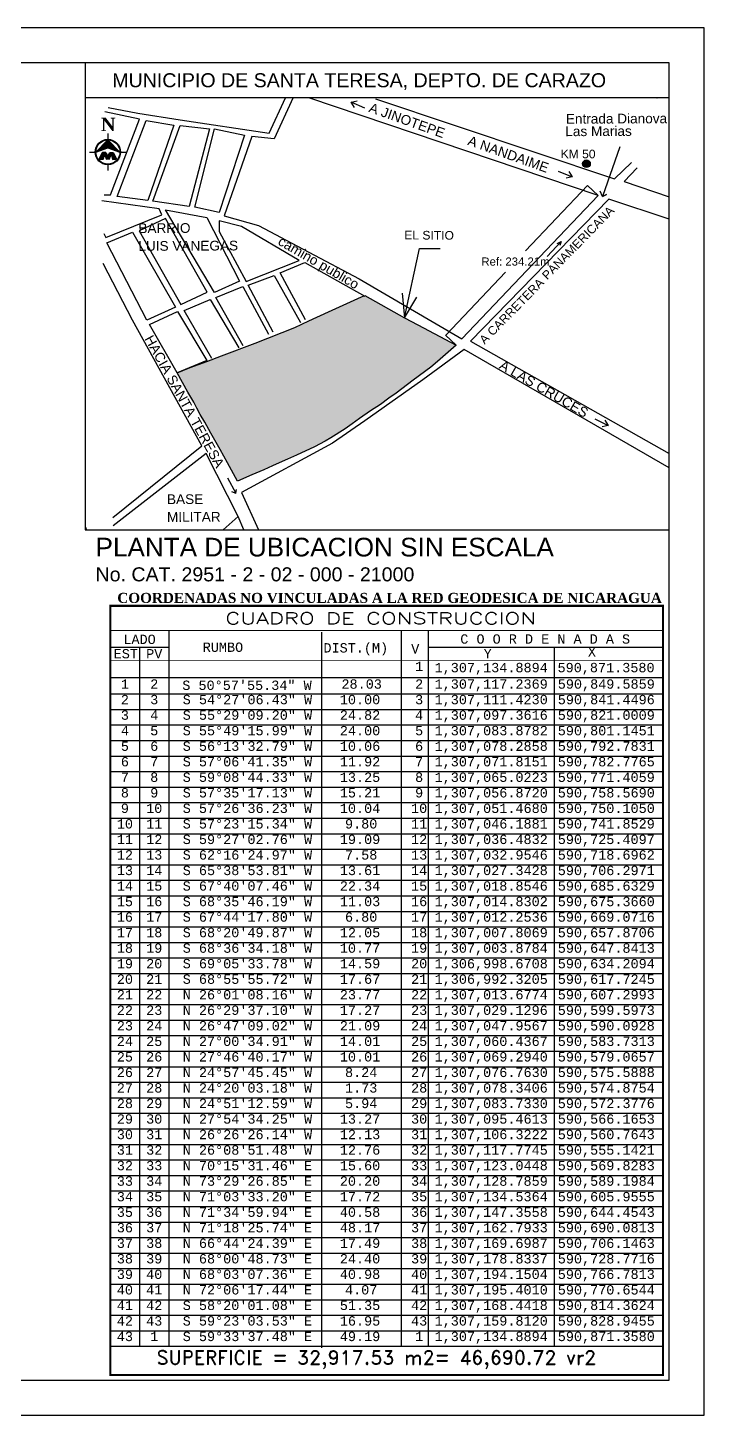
# Model space of a CAD drawing. Header units: millimetres. Extents: x 590482 to 595025, y 1306677 to 1308289.
# Drawn here: x 592781 to 593070, y 1307537 to 1308131 of the extents above; entities that cross this region are included whole.
import ezdxf
from ezdxf.enums import TextEntityAlignment as Align

# ---------------------------------------------------------------- set-up
doc = ezdxf.new("R2010")
doc.units = ezdxf.units.MM
doc.header["$PDMODE"] = 32
doc.header["$PDSIZE"] = 1.2
for name, color, linetype in [('0 - TEXTO', 5, 'Continuous'), ('2', 1, 'Continuous'), ('CVL_CUADCON', 1, 'Continuous'), ('CVL_CUADCON_LIN', 8, 'Continuous'), ('CVL_CUADCON_TIT', 1, 'Continuous'), ('CVL_CUADCON_TX', 2, 'Continuous'), ('NORTE', 1, 'Continuous'), ('POLIGONO PLANO', 1, 'Continuous'), ('TEXTO 2', 4, 'Continuous'), ('TEXTOS', 2, 'Continuous')]:
    doc.layers.add(name, color=color, linetype=linetype)
doc.styles.add('CRISTHIAM', font='timesbd.ttf', dxfattribs={"height": 0.428625})
doc.styles.add('CURVAS', font='arial.ttf', dxfattribs={"height": 1})
doc.styles.add('HUECA1', font='hueca1.shx')
doc.styles.add('MONOTXT4', font='monotxt4.shx')
doc.styles.add('PUNTOS PI', font='arial.ttf', dxfattribs={"height": 2})
doc.styles.add('ROTULOS PI', font='arial.ttf', dxfattribs={"height": 3.5})
doc.dimstyles.get("Standard").update_dxf_attribs({"dimtxt": 0.2, "dimasz": 0.02, "dimexe": 0.05, "dimexo": 0.0625, "dimgap": 0.09, "dimtad": 0, "dimtih": 1, "dimtoh": 1, "dimzin": 0, "dimdsep": 46, "dimtxsty": 'PUNTOS PI', "dimcen": 0.09, "dimaunit": 1, "dimadec": 3, "dimazin": 0, "dimtfac": 1, "dimtofl": 0, "dimtmove": 0, "dimatfit": 3, "dimfxl": 1, "dimtolj": 1, "dimtzin": 0, "dimarcsym": 0})

# ---------------------------------------------------------------- blocks, each defined once
blk = doc.blocks.new('*D109')
at = {"layer": 'CVL_CUADCON_TX', "color": 0, "lineweight": -2, "transparency": 16777216}
for p, q in [((593020.55, 1308063.14), (592993.98, 1308035.13)), ((593025.02, 1308058.93), (593020.53, 1308063.19)), ((592959.81, 1307999.11), (592985.35, 1308026.03)), ((592964.25, 1307994.87), (592959.76, 1307999.13))]:
    blk.add_line(p, q, dxfattribs=at)
at = {"layer": 'CVL_CUADCON_TX', "color": 0, "transparency": 16777216}
for points in [[(593020.55, 1308063.15), (593020.56, 1308063.14), (593020.57, 1308063.16)], [(592959.8, 1307999.11), (592959.81, 1307999.1), (592959.79, 1307999.09)]]:
    blk.add_solid(points, dxfattribs=at)
at = {"layer": 'Defpoints', "color": 0, "transparency": 16777216}
for p in [(593020.57, 1308063.16), (593025.07, 1308058.89), (592964.29, 1307994.82)]:
    blk.add_point(p, dxfattribs=at)
at = {"layer": 'CVL_CUADCON_TX', "color": 0, "transparency": 16777216, "insert": (592989.67, 1308030.58), "char_height": 2, "width": 28.5435, "attachment_point": 5, "style": 'PUNTOS PI'}
blk.add_mtext('\\A1;{\\H1.73945x;Ref: 234.21m}', dxfattribs=at)

msp = doc.modelspace()

# ---------------------------------------------------------------- hatches: boundary and pattern name
at = {"lineweight": 30}
h = msp.add_hatch(color=5, dxfattribs=at)
h.dxf.hatch_style = 1
h.paths.add_polyline_path([(592813.721, 1308076.833), (592813.738, 1308076.89), (592814.542, 1308074.632), (592815.745, 1308074.632), (592816.529, 1308076.833), (592817.218, 1308074.632), (592818.804, 1308074.632), (592817.366, 1308077.351), (592815.963, 1308077.351), (592815.143, 1308075.775), (592814.29, 1308077.351), (592812.921, 1308077.351), (592811.483, 1308074.632), (592813.069, 1308074.632)])
at = {"lineweight": 30, "true_color": 0x2424ff}
h = msp.add_hatch(color=160, dxfattribs=at)
h.dxf.hatch_style = 1
h.paths.add_polyline_path([(592813.752, 1308076.445), (592814.564, 1308074.295), (592815.752, 1308074.295), (592816.523, 1308076.44), (592817.231, 1308074.079), (592818.804, 1308074.079), (592818.804, 1308074.632), (592817.218, 1308074.632), (592816.529, 1308076.833), (592815.745, 1308074.632), (592814.542, 1308074.632), (592813.738, 1308076.89), (592813.069, 1308074.632), (592811.483, 1308074.632), (592811.483, 1308074.079), (592813.056, 1308074.079)])
at = {"layer": 'TEXTO 2', "true_color": 0x000000}
h = msp.add_hatch(color=18, dxfattribs=at)
h.dxf.hatch_style = 1
h.paths.add_polyline_path([(593021.714, 1308072.473, 1), (593018.411, 1308072.473, 1)])
at = {"layer": 'TEXTO 2', "true_color": 0x939598}
h = msp.add_hatch(color=252, dxfattribs=at)
h.dxf.hatch_style = 1
h.paths.add_polyline_path([(592953.363, 1307985.435), (592956.345, 1307987.774), (592964.291, 1307994.824), (592947.813, 1308003.545), (592942.146, 1308006.567), (592925.143, 1308016.038), (592923.697, 1308015.499), (592909.564, 1308009.059), (592901.152, 1308005.219), (592895.186, 1308002.334), (592878.17, 1307995.719), (592863.81, 1307990.217), (592857.562, 1307987.757), (592850.325, 1307985.257), (592844.853, 1307983.014), (592847.175, 1307978.773), (592849.403, 1307974.751), (592851.953, 1307970.416), (592852.99, 1307968.416), (592853.286, 1307967.831), (592854.729, 1307965.061), (592856.644, 1307961.786), (592859.263, 1307957.168), (592863.179, 1307950.2), (592866.356, 1307944.48), (592870.663, 1307936.569), (592876.798, 1307939.251), (592881.871, 1307941.453), (592885.602, 1307943.109), (592889.768, 1307944.982), (592892.108, 1307946.063), (592895.928, 1307947.76), (592903.608, 1307951.322), (592908.208, 1307953.656), (592910.691, 1307955.105), (592916.753, 1307959.057), (592919.788, 1307961.195), (592922.902, 1307963.384), (592927.625, 1307966.686), (592931.816, 1307969.45), (592935.495, 1307972.068), (592938.567, 1307974.327), (592945.858, 1307979.766)])
at = {"layer": 'TEXTOS'}
h = msp.add_hatch(color=7, dxfattribs=at)
h.dxf.hatch_style = 1
h.paths.add_polyline_path([(592815.16, 1308079.219), (592820.32, 1308077.465), (592815.168, 1308082.653), (592809.988, 1308077.483)])

# ---------------------------------------------------------------- linework, layer by layer
for p, q in [((592805.496, 1308115.694), (592805.496, 1307915.694)), ((593055.496, 1308100.694), (592805.496, 1308100.694)), ((592805.496, 1307915.694), (593055.496, 1307915.694))]:
    msp.add_line(p, q)
at = {"color": 5}
for p, q in [((592812.921, 1308077.351, -0.005), (592814.29, 1308077.351, -0.005)), ((592815.963, 1308077.351, -0.005), (592817.366, 1308077.351, -0.005)), ((592813.752, 1308076.445, -0.005), (592813.056, 1308074.079, -0.005)), ((592813.738, 1308076.89, -0.005), (592813.069, 1308074.632, -0.005)), ((592814.542, 1308074.632, -0.005), (592813.738, 1308076.89, -0.005)), ((592813.752, 1308076.445, -0.005), (592814.564, 1308074.295, -0.005)), ((592815.745, 1308074.632, -0.005), (592814.542, 1308074.632, -0.005)), ((592816.529, 1308076.833, -0.005), (592815.745, 1308074.632, -0.005)), ((592815.752, 1308074.295, -0.005), (592816.523, 1308076.44, -0.005)), ((592816.523, 1308076.44, -0.005), (592817.231, 1308074.079, -0.005)), ((592817.218, 1308074.632, -0.005), (592816.529, 1308076.833, -0.005))]:
    msp.add_line(p, q, dxfattribs=at)
for points in [[(593070.496, 1308130.694), (592229.496, 1308130.694), (592229.496, 1307536.694), (593070.496, 1307536.694)], [(593055.496, 1308115.694), (592244.496, 1308115.694), (592244.496, 1307551.694), (593055.496, 1307551.694)]]:
    msp.add_lwpolyline(points, close=True)
at = {"color": 5, "elevation": -0.005}
for points in [[(592814.29, 1308077.351), (592812.921, 1308077.351), (592811.483, 1308074.632), (592813.069, 1308074.632), (592813.738, 1308076.89), (592814.542, 1308074.632), (592815.745, 1308074.632)], [(592813.721, 1308076.833), (592813.069, 1308074.632), (592811.483, 1308074.632), (592812.921, 1308077.351), (592814.29, 1308077.351), (592815.143, 1308075.775), (592815.963, 1308077.351), (592817.366, 1308077.351), (592818.804, 1308074.632), (592817.218, 1308074.632), (592816.529, 1308076.833), (592815.745, 1308074.632), (592814.542, 1308074.632), (592813.738, 1308076.89)], [(592815.143, 1308075.775), (592815.963, 1308077.351)], [(592815.996, 1308077.351), (592817.366, 1308077.351), (592818.804, 1308074.632), (592817.218, 1308074.632)], [(592816.529, 1308076.833), (592815.745, 1308074.632), (592814.542, 1308074.632)]]:
    msp.add_lwpolyline(points, dxfattribs=at)
at = {"layer": '2', "color": 1, "linetype": 'Continuous'}
for p, q in [((593050.139, 1308100.694), (593050.145, 1308100.649)), ((593050.145, 1308100.649), (593050.347, 1308100.694)), ((592805.496, 1307917.124), (592805.999, 1307915.694))]:
    msp.add_line(p, q, dxfattribs=at)
at = {"layer": 'CVL_CUADCON', "color": 1, "linetype": 'Continuous', "const_width": 0.887, "flags": 128}
msp.add_lwpolyline([(592816.181, 1307883.198), (593052.81, 1307883.198), (593052.81, 1307553.883), (592816.181, 1307553.883)], close=True, dxfattribs=at)
at = {"layer": 'CVL_CUADCON', "color": 1, "linetype": 'Continuous', "const_width": 0.332, "flags": 128}
for points in [[(592816.181, 1307872.671), (593052.81, 1307872.671)], [(592816.181, 1307859.775), (593052.81, 1307859.775)], [(592816.181, 1307566.222), (593052.81, 1307566.222)]]:
    msp.add_lwpolyline(points, dxfattribs=at)
at = {"layer": 'CVL_CUADCON_LIN', "color": 8, "linetype": 'Continuous'}
for p, q in [((592841.293, 1307872.671), (592841.293, 1307566.222)), ((592906.636, 1307871.964), (592906.636, 1307565.515)), ((592940.788, 1307872.671), (592940.788, 1307566.222)), ((592952.323, 1307872.671), (592952.323, 1307566.222)), ((592816.181, 1307865.516), (592841.293, 1307865.516)), ((592828.727, 1307865.516), (592828.727, 1307566.222)), ((592952.323, 1307865.516), (593052.81, 1307865.516)), ((593006.253, 1307865.516), (593006.253, 1307566.222)), ((592816.181, 1307852.56), (593052.81, 1307852.56)), ((592816.181, 1307845.515), (593052.81, 1307845.515)), ((592816.181, 1307838.866), (593052.81, 1307838.866)), ((592816.181, 1307832.216), (593052.81, 1307832.216)), ((592816.181, 1307825.566), (593052.81, 1307825.566)), ((592816.181, 1307818.916), (593052.81, 1307818.916)), ((592816.181, 1307812.266), (593052.81, 1307812.266)), ((592816.181, 1307805.616), (593052.81, 1307805.616)), ((592816.181, 1307798.967), (593052.81, 1307798.967)), ((592816.181, 1307792.317), (593052.81, 1307792.317)), ((592816.181, 1307785.667), (593052.81, 1307785.667)), ((592816.181, 1307779.017), (593052.81, 1307779.017)), ((592816.181, 1307772.367), (593052.81, 1307772.367)), ((592816.181, 1307765.717), (593052.81, 1307765.717)), ((592816.181, 1307759.068), (593052.81, 1307759.068)), ((592816.181, 1307752.418), (593052.81, 1307752.418)), ((592816.181, 1307745.768), (593052.81, 1307745.768)), ((592816.181, 1307739.118), (593052.81, 1307739.118)), ((592816.181, 1307732.468), (593052.81, 1307732.468)), ((592816.181, 1307725.818), (593052.81, 1307725.818)), ((592816.181, 1307719.169), (593052.81, 1307719.169)), ((592816.181, 1307712.519), (593052.81, 1307712.519)), ((592816.181, 1307705.869), (593052.81, 1307705.869)), ((592816.181, 1307699.219), (593052.81, 1307699.219)), ((592816.181, 1307692.569), (593052.81, 1307692.569)), ((592816.181, 1307685.919), (593052.81, 1307685.919)), ((592816.181, 1307679.27), (593052.81, 1307679.27)), ((592816.181, 1307672.62), (593052.81, 1307672.62)), ((592816.181, 1307665.97), (593052.81, 1307665.97)), ((592816.181, 1307659.32), (593052.81, 1307659.32)), ((592816.181, 1307652.67), (593052.81, 1307652.67)), ((592816.181, 1307646.02), (593052.81, 1307646.02)), ((592816.181, 1307639.371), (593052.81, 1307639.371)), ((592816.181, 1307632.721), (593052.81, 1307632.721)), ((592816.181, 1307626.071), (593052.81, 1307626.071)), ((592816.181, 1307619.421), (593052.81, 1307619.421)), ((592816.181, 1307612.771), (593052.81, 1307612.771)), ((592816.181, 1307606.121), (593052.81, 1307606.121)), ((592816.181, 1307599.472), (593052.81, 1307599.472)), ((592816.181, 1307592.822), (593052.81, 1307592.822)), ((592816.181, 1307586.172), (593052.81, 1307586.172)), ((592816.181, 1307579.522), (593052.81, 1307579.522)), ((592816.181, 1307572.872), (593052.81, 1307572.872)), ((592816.181, 1307566.222), (593052.81, 1307566.222))]:
    msp.add_line(p, q, dxfattribs=at)
at = {"layer": 'CVL_CUADCON_TIT'}
for p, q in [((592816.181, 1307883.198), (593052.81, 1307883.198)), ((592816.181, 1307553.883), (593052.81, 1307553.883))]:
    msp.add_line(p, q, dxfattribs=at)
at = {"layer": 'CVL_CUADCON_TX'}
for points in [[(592920.711, 1308096.517), (592919.352, 1308098.826), (592921.864, 1308099.355)], [(592925.23, 1308096.321), (592919.352, 1308098.826)], [(593008.018, 1308069.346), (593013.886, 1308066.819)], [(593012.536, 1308069.133), (593013.886, 1308066.819), (593011.372, 1308066.299)], [(592942.146, 1308006.567), (592948.533, 1308036.215), (592957.417, 1308036.215)], [(593003.172, 1308032.796), (593009.195, 1308039.169)], [(593007.462, 1308038.302), (593009.195, 1308039.169), (593008.621, 1308037.411)], [(592941.156, 1308017.005), (592942.146, 1308006.567), (592947.4, 1308015.382)], [(593023.653, 1307963.204), (593029.328, 1307960.388)], [(593027.979, 1307962.702), (593029.328, 1307960.388), (593026.814, 1307959.868)], [(592866.386, 1307937.955), (592869.969, 1307931.395)], [(592868.06, 1307932.179), (592869.969, 1307931.395), (592870.207, 1307933.07)]]:
    msp.add_lwpolyline(points, dxfattribs=at)
at = {"layer": 'NORTE', "color": 0}
for p, q in [((592815.159, 1308085.396, -0.01), (592815.159, 1308082.92, -0.006)), ((592807.326, 1308077.483, -0.005), (592809.722, 1308077.483, -0.005)), ((592820.596, 1308077.483, -0.005), (592822.991, 1308077.483, -0.005)), ((592815.159, 1308072.046, -0.005), (592815.159, 1308069.571, -0.001))]:
    msp.add_line(p, q, dxfattribs=at)
msp.add_circle((592815.159, 1308077.483, -0.005), 5.17, dxfattribs=at)
at = {"layer": 'POLIGONO PLANO'}
for points in [[(592815.238, 1308096.606), (592828.045, 1308094.059), (592846.07, 1308091.273), (592884.23, 1308085.564), (592891.226, 1308100.694)], [(592894.48, 1308100.773), (592886.352, 1308083.209), (592876.818, 1308084.185), (592864.942, 1308050.206), (592879.701, 1308046.023), (592922.735, 1308023.159), (592966.7, 1307997.559), (593025.066, 1308058.891), (592901.244, 1308100.694)], [(592929.783, 1308100.313), (593032.068, 1308066.023), (593039.35, 1308073.039)], [(592813.598, 1308059.111), (592816.331, 1308059.111), (592828.773, 1308091.503), (592813.91, 1308094.692)], [(592831.547, 1308091.012), (592843.35, 1308088.973), (592832.255, 1308056.738), (592819.09, 1308058.456), (592831.547, 1308091.012)], [(592846.057, 1308088.803), (592858.675, 1308087.408), (592849.923, 1308054.179), (592834.48, 1308056.445), (592846.057, 1308088.803)], [(592860.784, 1308087.418), (592873.675, 1308084.638), (592862.814, 1308051.566), (592852.324, 1308053.883), (592860.784, 1308087.418)], [(593041.8, 1308070.732), (593036.265, 1308064.821), (593055.496, 1308058.301)], [(592813.364, 1308042.554), (592814.294, 1308040.949), (592838.196, 1308050.66), (592837.192, 1308053.132), (592812.641, 1308056.599)], [(593055.496, 1308048.781), (593029.627, 1308057.285), (592970.37, 1307996.586), (593055.496, 1307948.438)], [(592846.357, 1308012.161), (592857.719, 1308017.509), (592839.797, 1308048.988), (592828.604, 1308043.814), (592846.357, 1308012.161)], [(592871.528, 1308022.268), (592860.836, 1308017.348), (592839.804, 1308052.724), (592857.543, 1308049.511), (592871.528, 1308022.268)], [(592874.378, 1308022.098), (592897.07, 1308031.062), (592872.328, 1308045.649), (592862.801, 1308048.091), (592862.801, 1308043.483), (592874.378, 1308022.098)], [(592814.769, 1308038.604), (592825.637, 1308043.153), (592844.046, 1308011.129), (592831.864, 1308005.447), (592814.769, 1308038.604)], [(592817.223, 1307920.987), (592855.337, 1307951.664), (592825.767, 1308005.447), (592813.084, 1308029.775)], [(592899.829, 1308005.636), (592888.864, 1308025.787), (592899.516, 1308030.222), (592925.228, 1308015.825)], [(592885.942, 1308000.304), (592875.191, 1308020.433), (592886.391, 1308024.651), (592897.675, 1308004.559)], [(592873.129, 1307994.559), (592861.408, 1308015.161), (592872.875, 1308019.857), (592883.996, 1307999.586)], [(592859.664, 1307989.145), (592847.762, 1308009.696), (592859.014, 1308014.389), (592871.183, 1307993.706)], [(592844.853, 1307983.014), (592832.925, 1308003.653), (592844.912, 1308009.186), (592857.504, 1307988.226), (592844.853, 1307983.014)], [(593055.496, 1307942.285), (592967.67, 1307992.976), (592950.06, 1307979.97), (592925.202, 1307962.359), (592911.282, 1307952.844), (592872.38, 1307931.761), (592879.658, 1307915.694)], [(592873.367, 1307915.694), (592870.922, 1307921.408), (592857.289, 1307948.437), (592817.45, 1307917.433)], [(592870.922, 1307921.408), (592864.591, 1307915.694)]]:
    msp.add_lwpolyline(points, dxfattribs=at)
msp.add_lwpolyline([(592964.291, 1307994.824), (592956.345, 1307987.774), (592953.363, 1307985.435), (592945.858, 1307979.766), (592938.567, 1307974.327), (592935.495, 1307972.068), (592931.816, 1307969.45), (592927.625, 1307966.686), (592922.902, 1307963.384), (592919.788, 1307961.195), (592916.753, 1307959.057), (592910.691, 1307955.105), (592908.208, 1307953.656), (592903.608, 1307951.322), (592895.928, 1307947.76), (592892.108, 1307946.063), (592889.768, 1307944.982), (592885.602, 1307943.109), (592881.871, 1307941.453), (592876.798, 1307939.251), (592870.663, 1307936.569), (592866.356, 1307944.48), (592863.179, 1307950.2), (592859.263, 1307957.168), (592856.644, 1307961.786), (592854.729, 1307965.061), (592853.286, 1307967.831), (592852.99, 1307968.416), (592851.953, 1307970.416), (592849.403, 1307974.751), (592847.175, 1307978.773), (592844.853, 1307983.014), (592850.325, 1307985.257), (592857.562, 1307987.757), (592863.81, 1307990.217), (592878.17, 1307995.719), (592895.186, 1308002.334), (592901.152, 1308005.219), (592909.564, 1308009.059), (592923.697, 1308015.499), (592925.143, 1308016.038), (592942.146, 1308006.567), (592947.813, 1308003.545)], close=True, dxfattribs=at)
at = {"layer": 'TEXTO 2', "color": 2}
msp.add_lwpolyline([(593034.418, 1308079.698), (593026.885, 1308058.463), (593028.605, 1308059.348), (593026.885, 1308058.463), (593025.991, 1308060.699)], dxfattribs=at)
msp.add_circle((593020.063, 1308072.473), 1.651, dxfattribs=at)
at = {"layer": 'TEXTOS', "color": 7}
msp.add_lwpolyline([(592815.168, 1308082.653), (592809.988, 1308077.483), (592815.16, 1308079.219), (592820.32, 1308077.465), (592815.168, 1308082.653)], dxfattribs=at)
for points in [[(592815.167, 1308082.479), (592810.448, 1308077.768), (592815.16, 1308079.35), (592819.862, 1308077.751)], [(592815.167, 1308082.304), (592810.908, 1308078.053), (592815.161, 1308079.48), (592819.404, 1308078.037)], [(592815.166, 1308082.129), (592811.368, 1308078.337), (592815.161, 1308079.61), (592818.946, 1308078.323)], [(592815.166, 1308081.954), (592811.827, 1308078.622), (592815.161, 1308079.74), (592818.487, 1308078.61)], [(592815.166, 1308081.779), (592812.287, 1308078.906), (592815.161, 1308079.871), (592818.029, 1308078.896)], [(592815.165, 1308081.605), (592812.747, 1308079.191), (592815.162, 1308080.001), (592817.571, 1308079.182)], [(592815.165, 1308081.43), (592813.207, 1308079.475), (592815.162, 1308080.131), (592817.113, 1308079.468)], [(592815.164, 1308081.255), (592813.666, 1308079.76), (592815.162, 1308080.262), (592816.655, 1308079.754)], [(592815.164, 1308081.08), (592814.126, 1308080.044), (592815.162, 1308080.392), (592816.197, 1308080.04)], [(592815.164, 1308080.905), (592814.586, 1308080.329), (592815.163, 1308080.522), (592815.739, 1308080.326)], [(592815.163, 1308080.793), (592814.882, 1308080.512), (592815.163, 1308080.606), (592815.444, 1308080.511)]]:
    msp.add_lwpolyline(points, close=True, dxfattribs=at)
at = {"layer": 'TEXTOS', "color": 0}
msp.add_circle((592815.159, 1308077.483, -0.005), 5.437, dxfattribs=at)

# ---------------------------------------------------------------- texts
at = {"style": 'ROTULOS PI'}
for s, height, p in [('MUNICIPIO DE SANTA TERESA, DEPTO. DE CARAZO', 6, (592817.044, 1308105.227)), ('PLANTA DE UBICACION SIN ESCALA', 8, (592809.889, 1307904.35)), ('No. CAT. 2951 - 2 - 02 - 000 - 21000', 6, (592809.877, 1307893.696))]:
    msp.add_text(s, height=height, dxfattribs=at).set_placement(p)
at = {"layer": '0 - TEXTO', "color": 7, "transparency": 33554687, "style": 'CRISTHIAM'}
msp.add_text('N', height=5.765, dxfattribs=at).set_placement((592812.15, 1308086.431, -0.017))
at = {"layer": '0 - TEXTO', "transparency": 33554687, "style": 'CRISTHIAM'}
msp.add_text('COORDENADAS NO VINCULADAS A LA RED GEODESICA DE NICARAGUA', height=4.30706, dxfattribs=at).set_placement((592935.771, 1307884.461), align=Align.CENTER)
at = {"layer": 'CVL_CUADCON_TIT', "color": 1, "style": 'HUECA1', "width": 1.169478}
msp.add_text('CUADRO DE CONSTRUCCION', height=5, dxfattribs=at).set_placement((592865.483, 1307875.352), (592998.419, 1307875.352), align=Align.FIT)
at = {"layer": 'CVL_CUADCON_TIT', "color": 1, "style": 'MONOTXT4'}
for s, p in [('LADO', (592828.727, 1307866.866)), ('C O O R D E N A D A S', (593002.401, 1307867.014)), ('EST', (592822.85, 1307860.727)), ('PV', (592835.023, 1307860.699)), ('Y', (592977.782, 1307860.759)), ('X', (593022.41, 1307861.466))]:
    msp.add_text(s, height=4, dxfattribs=at).set_placement(p, align=Align.CENTER)
at = {"layer": 'CVL_CUADCON_TIT', "color": 1}
for s, height, style, p in [('RUMBO', 4, 'MONOTXT4', (592864.437, 1307865.509)), ('DIST.(M)', 4, 'MONOTXT4', (592921.31, 1307864.802)), ('V', 4, 'MONOTXT4', (592946.766, 1307864.802)), ('SUPERFICIE = 32,917.53 m2= 46,690.72 vr2', 6, 'HUECA1', (592930.111, 1307560.532))]:
    msp.add_text(s, height=height, dxfattribs=dict(at, style=style)).set_placement(p, align=Align.MIDDLE)
at = {"layer": 'CVL_CUADCON_TX', "style": 'CURVAS'}
for s, height, rotation, p in [('A JINOTEPE', 4.1667, 340.417117, (592926.549, 1308094.785)), ('Entrada Dianova', 4.16667, 0.259435, (593011.25, 1308089.608)), ('A NANDAIME', 4.1667, 340.417117, (592968.866, 1308080.672)), ('Las Marias', 4.1667, 0.259435, (593011.015, 1308084.276)), ('KM 50', 3.7, 359.645889, (593009.009, 1308074.875)), ('PANAMERICANA', 3.7, 45.533498, (593003.291, 1308022.551)), ('BARRIO ', 4.1667, 0.259435, (592828.234, 1308042.788)), ('EL SITIO', 3.7, 359.645889, (592942.064, 1308040.085)), ('LUIS VANEGAS', 4.16667, 0.259435, (592828.234, 1308035.181)), ('camino publico', 4.16667, 329.855872, (592887.586, 1308038.091)), ('A CARRETERA ', 3.7, 45.533498, (592976.451, 1307994.981)), ('HACIA SANTA TERESA', 4.16667, 298.967787, (592830.739, 1307997.586)), ('A LAS CRUCES', 4.16667, 329.855872, (592982.346, 1307985.031)), ('BASE', 4.1667, 0.259435, (592840.474, 1307926.753)), ('MILITAR', 4.1667, 0.259435, (592840.474, 1307919.146))]:
    msp.add_text(s, height=height, rotation=rotation, dxfattribs=at).set_placement(p)
at = {"layer": 'CVL_CUADCON_TX', "color": 2, "style": 'MONOTXT4'}
for s, p in [('1', (592948.427, 1307855.33)), ('1', (592822.454, 1307847.732)), ('2', (592835.01, 1307847.732)), ('2', (592948.427, 1307847.732)), ('2', (592822.454, 1307841.082)), ('3', (592835.01, 1307841.082)), ('3', (592948.427, 1307841.082)), ('3', (592822.454, 1307834.432)), ('4', (592835.01, 1307834.432)), ('4', (592948.427, 1307834.432)), ('4', (592822.454, 1307827.782)), ('5', (592835.01, 1307827.782)), ('5', (592948.427, 1307827.782)), ('5', (592822.454, 1307821.133)), ('6', (592835.01, 1307821.133)), ('6', (592948.427, 1307821.133)), ('6', (592822.454, 1307814.483)), ('7', (592835.01, 1307814.483)), ('7', (592948.427, 1307814.483)), ('7', (592822.454, 1307807.833)), ('8', (592835.01, 1307807.833)), ('8', (592948.427, 1307807.833)), ('8', (592822.454, 1307801.183)), ('9', (592835.01, 1307801.183)), ('9', (592948.427, 1307801.183)), ('9', (592822.454, 1307794.533)), ('10', (592835.01, 1307794.533)), ('10', (592948.427, 1307794.533)), ('10', (592822.454, 1307787.883)), ('11', (592835.01, 1307787.883)), ('11', (592948.427, 1307787.883)), ('11', (592822.454, 1307781.234)), ('12', (592835.01, 1307781.234)), ('12', (592948.427, 1307781.234)), ('12', (592822.454, 1307774.584)), ('13', (592835.01, 1307774.584)), ('13', (592948.427, 1307774.584)), ('13', (592822.454, 1307767.934)), ('14', (592835.01, 1307767.934)), ('14', (592948.427, 1307767.934)), ('14', (592822.454, 1307761.284)), ('15', (592835.01, 1307761.284)), ('15', (592948.427, 1307761.284)), ('15', (592822.454, 1307754.634)), ('16', (592835.01, 1307754.634)), ('16', (592948.427, 1307754.634)), ('16', (592822.454, 1307747.984)), ('17', (592835.01, 1307747.984)), ('17', (592948.427, 1307747.984)), ('17', (592822.454, 1307741.335)), ('18', (592835.01, 1307741.335)), ('18', (592948.427, 1307741.335)), ('18', (592822.454, 1307734.685)), ('19', (592835.01, 1307734.685)), ('19', (592948.427, 1307734.685)), ('19', (592822.454, 1307728.035)), ('20', (592835.01, 1307728.035)), ('20', (592948.427, 1307728.035)), ('20', (592822.454, 1307721.385)), ('21', (592835.01, 1307721.385)), ('21', (592948.427, 1307721.385)), ('21', (592822.454, 1307714.735)), ('22', (592835.01, 1307714.735)), ('22', (592948.427, 1307714.735)), ('22', (592822.454, 1307708.086)), ('23', (592835.01, 1307708.086)), ('23', (592948.427, 1307708.086)), ('23', (592822.454, 1307701.436)), ('24', (592835.01, 1307701.436)), ('24', (592948.427, 1307701.436)), ('24', (592822.454, 1307694.786)), ('25', (592835.01, 1307694.786)), ('25', (592948.427, 1307694.786)), ('25', (592822.454, 1307688.136)), ('26', (592835.01, 1307688.136)), ('26', (592948.427, 1307688.136)), ('26', (592822.454, 1307681.486)), ('27', (592835.01, 1307681.486)), ('27', (592948.427, 1307681.486)), ('27', (592822.454, 1307674.836)), ('28', (592835.01, 1307674.836)), ('28', (592948.427, 1307674.836)), ('28', (592822.454, 1307668.187)), ('29', (592835.01, 1307668.187)), ('29', (592948.427, 1307668.187)), ('29', (592822.454, 1307661.537)), ('30', (592835.01, 1307661.537)), ('30', (592948.427, 1307661.537)), ('30', (592822.454, 1307654.887)), ('31', (592835.01, 1307654.887)), ('31', (592948.427, 1307654.887)), ('31', (592822.454, 1307648.237)), ('32', (592835.01, 1307648.237)), ('32', (592948.427, 1307648.237)), ('32', (592822.454, 1307641.587)), ('33', (592835.01, 1307641.587)), ('33', (592948.427, 1307641.587)), ('33', (592822.454, 1307634.937)), ('34', (592835.01, 1307634.937)), ('34', (592948.427, 1307634.937)), ('34', (592822.454, 1307628.288)), ('35', (592835.01, 1307628.288)), ('35', (592948.427, 1307628.288)), ('35', (592822.454, 1307621.638)), ('36', (592835.01, 1307621.638)), ('36', (592948.427, 1307621.638)), ('36', (592822.454, 1307614.988)), ('37', (592835.01, 1307614.988)), ('37', (592948.427, 1307614.988)), ('37', (592822.454, 1307608.338)), ('38', (592835.01, 1307608.338)), ('38', (592948.427, 1307608.338)), ('38', (592822.454, 1307601.688)), ('39', (592835.01, 1307601.688)), ('39', (592948.427, 1307601.688)), ('39', (592822.454, 1307595.038)), ('40', (592835.01, 1307595.038)), ('40', (592948.427, 1307595.038)), ('40', (592822.454, 1307588.389)), ('41', (592835.01, 1307588.389)), ('41', (592948.427, 1307588.389)), ('41', (592822.454, 1307581.739)), ('42', (592835.01, 1307581.739)), ('42', (592948.427, 1307581.739)), ('42', (592822.454, 1307575.089)), ('43', (592835.01, 1307575.089)), ('43', (592948.427, 1307575.089)), ('43', (592822.454, 1307568.439)), ('1', (592835.01, 1307568.439)), ('1', (592948.427, 1307568.439))]:
    msp.add_text(s, height=4, dxfattribs=at).set_placement(p, align=Align.CENTER)
for s, p in [('1,307,134.8894', (592955.042, 1307854.776)), ('590,871.3580', (593007.69, 1307854.776)), ('S 50%%d57\'55.34" W', (592847.034, 1307847.207)), ('28.03', (592915.162, 1307847.732)), ('1,307,117.2369', (592955.042, 1307847.732)), ('590,849.5859', (593007.783, 1307847.732)), ('S 54%%d27\'06.43" W', (592847.217, 1307841.082)), ('10.00', (592914.471, 1307841.082)), ('1,307,111.4230', (592955.042, 1307841.082)), ('590,841.4496', (593007.783, 1307841.082)), ('S 55%%d29\'09.20" W', (592847.217, 1307834.432)), ('24.82', (592914.471, 1307834.432)), ('1,307,097.3616', (592955.042, 1307834.432)), ('590,821.0009', (593007.783, 1307834.432)), ('S 55%%d49\'15.99" W', (592847.217, 1307827.782)), ('24.00', (592914.471, 1307827.782)), ('1,307,083.8782', (592955.042, 1307827.782)), ('590,801.1451', (593007.783, 1307827.782)), ('S 56%%d13\'32.79" W', (592847.217, 1307821.133)), ('10.06', (592914.471, 1307821.133)), ('1,307,078.2858', (592955.042, 1307821.133)), ('590,792.7831', (593007.783, 1307821.133)), ('S 57%%d06\'41.35" W', (592847.217, 1307814.483)), ('11.92', (592914.471, 1307814.483)), ('1,307,071.8151', (592955.042, 1307814.483)), ('590,782.7765', (593007.783, 1307814.483)), ('S 59%%d08\'44.33" W', (592847.217, 1307807.833)), ('13.25', (592914.471, 1307807.833)), ('1,307,065.0223', (592955.042, 1307807.833)), ('590,771.4059', (593007.783, 1307807.833)), ('S 57%%d35\'17.13" W', (592847.217, 1307801.183)), ('15.21', (592914.471, 1307801.183)), ('1,307,056.8720', (592955.042, 1307801.183)), ('590,758.5690', (593007.783, 1307801.183)), ('S 57%%d26\'36.23" W', (592847.217, 1307794.533)), ('10.04', (592914.471, 1307794.533)), ('1,307,051.4680', (592955.042, 1307794.533)), ('590,750.1050', (593007.783, 1307794.533)), ('S 57%%d23\'15.34" W', (592847.217, 1307787.883)), ('9.80', (592916.688, 1307787.883)), ('1,307,046.1881', (592955.042, 1307787.883)), ('590,741.8529', (593007.783, 1307787.883)), ('S 59%%d27\'02.76" W', (592847.217, 1307781.234)), ('19.09', (592914.471, 1307781.234)), ('1,307,036.4832', (592955.042, 1307781.234)), ('590,725.4097', (593007.783, 1307781.234)), ('S 62%%d16\'24.97" W', (592847.217, 1307774.584)), ('7.58', (592916.688, 1307774.584)), ('1,307,032.9546', (592955.042, 1307774.584)), ('590,718.6962', (593007.783, 1307774.584)), ('S 65%%d38\'53.81" W', (592847.217, 1307767.934)), ('13.61', (592914.471, 1307767.934)), ('1,307,027.3428', (592955.042, 1307767.934)), ('590,706.2971', (593007.783, 1307767.934)), ('S 67%%d40\'07.46" W', (592847.217, 1307761.284)), ('22.34', (592914.471, 1307761.284)), ('1,307,018.8546', (592955.042, 1307761.284)), ('590,685.6329', (593007.783, 1307761.284)), ('S 68%%d35\'46.19" W', (592847.217, 1307754.634)), ('11.03', (592914.471, 1307754.634)), ('1,307,014.8302', (592955.042, 1307754.634)), ('590,675.3660', (593007.783, 1307754.634)), ('S 67%%d44\'17.80" W', (592847.217, 1307747.984)), ('6.80', (592916.688, 1307747.984)), ('1,307,012.2536', (592955.042, 1307747.984)), ('590,669.0716', (593007.783, 1307747.984)), ('S 68%%d20\'49.87" W', (592847.217, 1307741.335)), ('12.05', (592914.471, 1307741.335)), ('1,307,007.8069', (592955.042, 1307741.335)), ('590,657.8706', (593007.783, 1307741.335)), ('S 68%%d36\'34.18" W', (592847.217, 1307734.685)), ('10.77', (592914.471, 1307734.685)), ('1,307,003.8784', (592955.042, 1307734.685)), ('590,647.8413', (593007.783, 1307734.685)), ('S 69%%d05\'33.78" W', (592847.217, 1307728.035)), ('14.59', (592914.471, 1307728.035)), ('1,306,998.6708', (592955.042, 1307728.035)), ('590,634.2094', (593007.783, 1307728.035)), ('S 68%%d55\'55.72" W', (592847.217, 1307721.385)), ('17.67', (592914.471, 1307721.385)), ('1,306,992.3205', (592955.042, 1307721.385)), ('590,617.7245', (593007.783, 1307721.385)), ('N 26%%d01\'08.16" W', (592847.217, 1307714.735)), ('23.77', (592914.471, 1307714.735)), ('1,307,013.6774', (592955.042, 1307714.735)), ('590,607.2993', (593007.783, 1307714.735)), ('N 26%%d29\'37.10" W', (592847.217, 1307708.086)), ('17.27', (592914.471, 1307708.086)), ('1,307,029.1296', (592955.042, 1307708.086)), ('590,599.5973', (593007.783, 1307708.086)), ('N 26%%d47\'09.02" W', (592847.217, 1307701.436)), ('21.09', (592914.471, 1307701.436)), ('1,307,047.9567', (592955.042, 1307701.436)), ('590,590.0928', (593007.783, 1307701.436)), ('N 27%%d00\'34.91" W', (592847.217, 1307694.786)), ('14.01', (592914.471, 1307694.786)), ('1,307,060.4367', (592955.042, 1307694.786)), ('590,583.7313', (593007.783, 1307694.786)), ('N 27%%d46\'40.17" W', (592847.217, 1307688.136)), ('10.01', (592914.471, 1307688.136)), ('1,307,069.2940', (592955.042, 1307688.136)), ('590,579.0657', (593007.783, 1307688.136)), ('N 24%%d57\'45.45" W', (592847.217, 1307681.486)), ('8.24', (592916.688, 1307681.486)), ('1,307,076.7630', (592955.042, 1307681.486)), ('590,575.5888', (593007.783, 1307681.486)), ('N 24%%d20\'03.18" W', (592847.217, 1307674.836)), ('1.73', (592916.688, 1307674.836)), ('1,307,078.3406', (592955.042, 1307674.836)), ('590,574.8754', (593007.783, 1307674.836)), ('N 24%%d51\'12.59" W', (592847.217, 1307668.187)), ('5.94', (592916.688, 1307668.187)), ('1,307,083.7330', (592955.042, 1307668.187)), ('590,572.3776', (593007.783, 1307668.187)), ('N 27%%d54\'34.25" W', (592847.217, 1307661.537)), ('13.27', (592914.471, 1307661.537)), ('1,307,095.4613', (592955.042, 1307661.537)), ('590,566.1653', (593007.783, 1307661.537)), ('N 26%%d26\'26.14" W', (592847.217, 1307654.887)), ('12.13', (592914.471, 1307654.887)), ('1,307,106.3222', (592955.042, 1307654.887)), ('590,560.7643', (593007.783, 1307654.887)), ('N 26%%d08\'51.48" W', (592847.217, 1307648.237)), ('12.76', (592914.471, 1307648.237)), ('1,307,117.7745', (592955.042, 1307648.237)), ('590,555.1421', (593007.783, 1307648.237)), ('N 70%%d15\'31.46" E', (592847.217, 1307641.587)), ('15.60', (592914.471, 1307641.587)), ('1,307,123.0448', (592955.042, 1307641.587)), ('590,569.8283', (593007.783, 1307641.587)), ('N 73%%d29\'26.85" E', (592847.217, 1307634.937)), ('20.20', (592914.471, 1307634.937)), ('1,307,128.7859', (592955.042, 1307634.937)), ('590,589.1984', (593007.783, 1307634.937)), ('N 71%%d03\'33.20" E', (592847.217, 1307628.288)), ('17.72', (592914.471, 1307628.288)), ('1,307,134.5364', (592955.042, 1307628.288)), ('590,605.9555', (593007.783, 1307628.288)), ('N 71%%d34\'59.94" E', (592847.217, 1307621.638)), ('40.58', (592914.471, 1307621.638)), ('1,307,147.3558', (592955.042, 1307621.638)), ('590,644.4543', (593007.783, 1307621.638)), ('N 71%%d18\'25.74" E', (592847.217, 1307614.988)), ('48.17', (592914.471, 1307614.988)), ('1,307,162.7933', (592955.042, 1307614.988)), ('590,690.0813', (593007.783, 1307614.988)), ('N 66%%d44\'24.39" E', (592847.217, 1307608.338)), ('17.49', (592914.471, 1307608.338)), ('1,307,169.6987', (592955.042, 1307608.338)), ('590,706.1463', (593007.783, 1307608.338)), ('N 68%%d00\'48.73" E', (592847.217, 1307601.688)), ('24.40', (592914.471, 1307601.688)), ('1,307,178.8337', (592955.042, 1307601.688)), ('590,728.7716', (593007.783, 1307601.688)), ('N 68%%d03\'07.36" E', (592847.217, 1307595.038)), ('40.98', (592914.471, 1307595.038)), ('1,307,194.1504', (592955.042, 1307595.038)), ('590,766.7813', (593007.783, 1307595.038)), ('N 72%%d06\'17.44" E', (592847.217, 1307588.389)), ('4.07', (592916.688, 1307588.389)), ('1,307,195.4010', (592955.042, 1307588.389)), ('590,770.6544', (593007.783, 1307588.389)), ('S 58%%d20\'01.08" E', (592847.217, 1307581.739)), ('51.35', (592914.471, 1307581.739)), ('1,307,168.4418', (592955.042, 1307581.739)), ('590,814.3624', (593007.783, 1307581.739)), ('S 59%%d23\'03.53" E', (592847.217, 1307575.089)), ('16.95', (592914.471, 1307575.089)), ('1,307,159.8120', (592955.042, 1307575.089)), ('590,828.9455', (593007.783, 1307575.089)), ('S 59%%d33\'37.48" E', (592847.217, 1307568.439)), ('49.19', (592914.471, 1307568.439)), ('1,307,134.8894', (592955.042, 1307568.439)), ('590,871.3580', (593007.783, 1307568.439))]:
    msp.add_text(s, height=4, dxfattribs=at).set_placement(p)

# ---------------------------------------------------------------- dimensions: what is measured, and where the dimension line sits
at = {"layer": 'CVL_CUADCON_TX'}
dim = msp.add_linear_dim(base=(593020.567, 1308063.158), p1=(592964.291, 1307994.824), p2=(593025.066, 1308058.891), angle=46.510555, text='{\\H1.73945x;Ref: 234.21m}', dimstyle='Standard', dxfattribs=at)
dim.commit()
dim.dimension.update_dxf_attribs({"geometry": '*D109', "text_midpoint": (592989.667, 1308030.584), "dimtype": 161})

doc.saveas('drawing.dxf')
